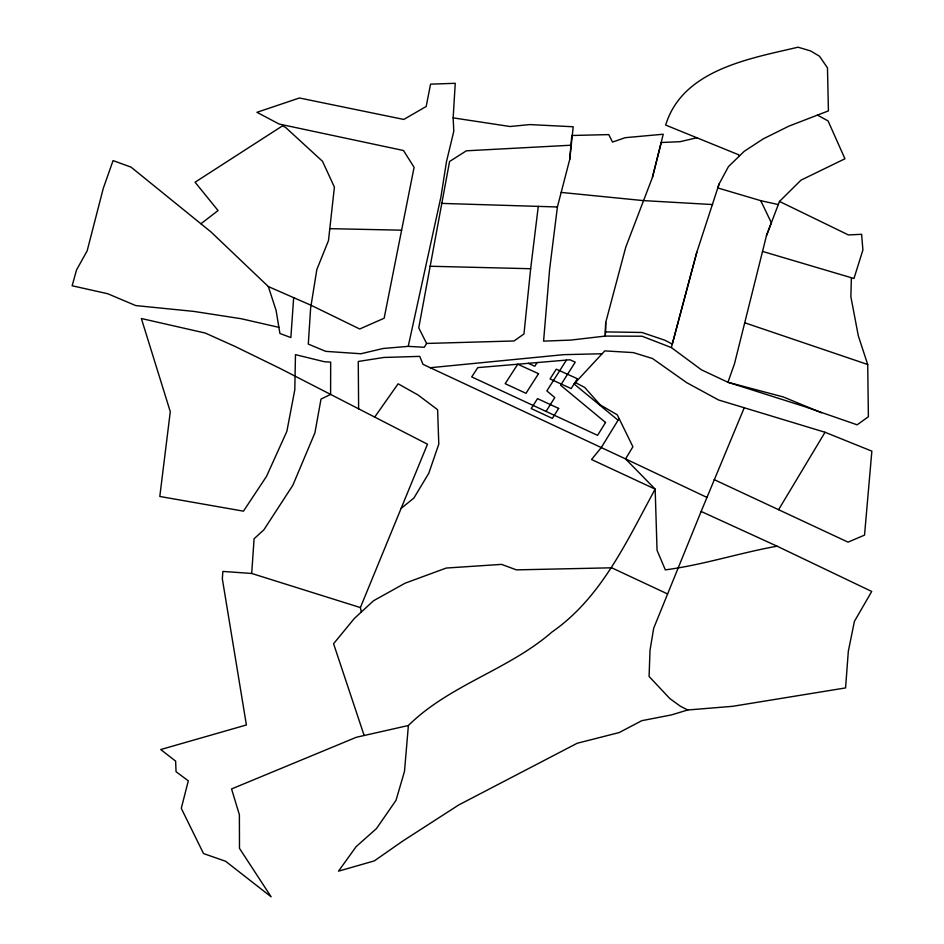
<?xml version="1.0" encoding="UTF-8"?>
<svg xmlns="http://www.w3.org/2000/svg" width="944" height="944" viewBox="0 0 944 944"><rect width="100%" height="100%" fill="white"/><g stroke="black" fill="none" stroke-linecap="round" stroke-linejoin="round"><path stroke-width="1.42" d="M851.382 277.737L850.874 296.758L858.32 335.852L867.713 364.502L868.386 416.764L857.128 424.812L804.536 406.581L727.942 382.273L701.439 369.824L671.349 347.569L642.073 336.229L605.281 336.076L570.872 340.076L543.579 341.138L549.632 269.193L557.408 206.972L569.728 159.418L573.197 126.767L529.761 124.573L510.079 126.508L453.155 117.87L455.244 83.296L430.547 84.158L426.181 106.483L403.796 119.44L299.437 97.987L256.945 112.312L279.164 124.053L403.489 150.509L414.086 167.324L384.149 318.234L359.699 328.996L311.083 305.278L268.344 286.575L210.996 231.953L131.051 167.135L113.068 160.598L103.285 188.34L87.155 250.856L76.535 269.937L72.145 285.772L107.734 293.737L135.724 305.573L193.791 311.402L241.015 318.694L278.893 327.344M605.729 322.447L605.281 336.076L605.729 322.447L625.766 247.151L652.434 177.413L661.26 142.509L680.117 141.694L696.849 137.765M360.384 607.582L251.706 573.468L254.078 538.788L263.895 529.796L292.841 485.275L314.918 432.824L321.007 399.076L330.601 394.427L330.671 362.095L324.512 361.764L295.472 354.637L294.799 389.789L286.858 431.384L266.491 476.425L243.458 511.164L159.807 496.461L170.286 411.714L141.364 318.517L205.261 333.055L235.115 346.472L280.215 368.514L427.479 444.211L360.384 607.582L361.328 612.007M293.667 297.655L290.87 337.574L279.92 333.48L276.085 310.423L268.344 286.575M358.626 408.835L358.26 361.481L383.854 357.457L419.75 356.372L423.006 364.349L625.542 458.89L655.16 489.122C627.005 540.558 601.812 597.375 552.028 631.973C508.568 669.874 449.545 684.801 408.386 725.499L404.504 771.354L396.008 800.335L376.455 828.596L356.159 846.626L338.507 871.159L374.32 860.893L402.569 841.175L458.831 804.902L577.185 743.258L619.205 732.556L641.802 720.673L671.302 714.95L687.763 709.982L732.591 706.324L845.564 687.916L848.326 651.277L854.391 621.423L871.713 591.463L777.065 546.187L701.144 511.447L744.238 407.773M569.728 159.418L571.793 135.488L608.762 134.603L612.538 142.072L625.211 137.682L663.231 134.225L652.434 177.413M538.281 206.394L530.658 268.721L523.967 333.975L514.008 340.973L426.582 343.451L424.316 347.274L408.233 346.365L383.17 348.489L360.879 353.752L325.739 351.357L308.299 344.088L310.623 308.181L316.842 269.524L328.477 240.614L334.4 187.136L322.518 161.318L285.631 127.464L282.551 125.835L195.066 182.216L218.064 210.559L200.919 223.775M426.582 343.451L418.758 327.851L449.568 161.495L466.36 150.816L570.943 145.223M408.233 346.365L440.931 196.907L446.5 161.542L453.793 131.287L453.155 117.87M817.48 115.109L828.053 120.903L844.951 158.769L801.019 180.127L779.484 201.438L766.493 235.54L734.479 363.841L727.942 382.273L783.367 396.976L821.575 412.776M739.164 155.654L738.751 154.816L665.673 125.068C682.583 69.667 749.489 58.67 798.058 47.2L810.601 50.941L819.486 56.215L827.475 67.815L828.419 110.885L788.83 126.166L763.259 138.851L744.202 151.335L728.449 166.616L719.068 184.033L696.802 252.272L671.349 347.569M696.802 252.272L672.27 344.076L664.954 340.265L641.967 332.477L605.423 331.887M719.068 184.033L717.829 187.962L760.758 200.671L778.293 204.565M766.493 235.54L771.366 222.772L760.758 200.671M701.144 511.447L653.685 628.244L650.015 650.322L649.083 676.47L669.839 698.572L680.459 706.289L687.763 709.982M778.588 509.701L825.032 432.269L871.855 451.149L864.539 535.106L848.042 542.139L714.183 479.623M619.099 418.558L601.281 447.562L591.546 459.516L655.16 489.122L657.048 550.305L665.331 569.869C703.221 564.925 739.541 552.889 777.065 546.187M546.033 411.431L554.801 397.542L546.859 390.91L566.424 360.089M537.136 362.579L534.764 366.26L528.31 363.322M374.697 417.095L398.12 383.795L418.062 394.993L437.603 409.72L438.795 444.128L428.8 473.239L413.873 498.09L401.129 508.379M408.386 725.499L356.266 737.299L231.551 788.948L239.387 814.755L239.493 848.361L271.117 896.8L225.592 861.258L203.526 853.565L181.283 808.347L188.304 780.841L176.056 771.708L175.619 761.1L160.716 749.548L246.396 724.968L222.324 578.766L222.878 571.427L251.706 573.468M430.24 367.723L563.674 354.661L602.119 353.752M329.798 228.66L401.613 230.183M430.086 266.243L530.658 268.721M441.45 203.397L557.408 206.972M712.626 204.553L643.171 200.588L561.173 192.423M762.54 251.423L853.966 278.504L862.91 249.983L861.601 234.301L848.385 234.926L779.484 201.438M825.032 432.269L718.478 399.949L686.666 382.627L652.505 358.519L633.377 352.608L604.774 350.885L574.082 383.948L618.072 420.222M744.733 322.777L867.713 364.502M667.526 593.929L611.712 567.804L516.392 569.869L501.547 564.382L446.276 568.04L405.118 583.18L373.553 600.738L354.354 618.45L333.574 643.725L363.995 735.034M706.903 497.394L625.542 458.89L632.905 446.76L617.27 414.829L600.16 404.846L584.666 387.406L575.38 382.556M605.541 422.464L597.576 435.349L471.705 376.916L477.794 367.617L569.94 359.782L575.238 362.166L560.618 385.223L605.541 422.464M558.659 408.41L552.358 418.393L531.201 408.551L537.514 398.639L558.659 408.41M577.386 378.721L571.167 388.574L550.057 378.945L556.287 369.163L577.386 378.721M538.528 373.694L525.973 393.306L505.17 383.689L517.749 364.219L538.528 373.694"/></g></svg>
